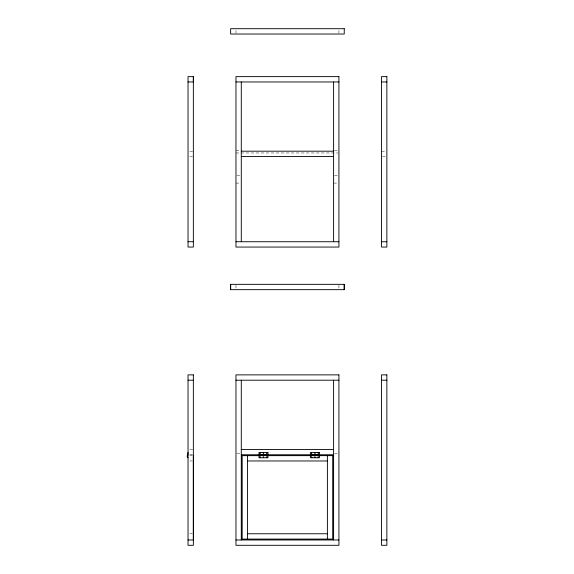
<?xml version="1.0" encoding="UTF-8"?>
<svg xmlns="http://www.w3.org/2000/svg" width="574" height="574" viewBox="0 0 574 574"><rect width="100%" height="100%" fill="white"/><g stroke="black" fill="none" stroke-linecap="round" stroke-linejoin="round"><path stroke-width="0.43" stroke-dasharray="2.87 2.15" d="M235.964 150.302L240.441 150.302M334.448 150.302L338.029 150.302M189.807 151.192L193.352 151.192M381.531 151.192L385.972 151.192M235.964 152.971L338.036 152.971M189.807 156.515L192.469 156.515M382.42 156.515L385.972 156.515M236.847 175.565L240.398 175.565M334.491 175.565L338.036 175.565M235.964 183.092L240.398 183.092M333.602 183.092L338.036 183.092M189.807 449.435L193.352 449.435M236.854 453.725L240.441 453.725M334.448 453.725L338.029 453.725M189.807 454.759L192.469 454.759M189.807 455.648L192.469 455.648M189.807 460.972L192.469 460.972M189.807 533.763L192.469 533.763M338.925 30.472L338.925 33.141M338.925 285.228L338.925 288.772M235.964 30.472L235.964 33.141M235.964 285.228L235.964 288.772"/><path stroke-width="0.86" d="M193.352 539.086L193.352 455.648M193.352 76.629L193.352 247.057L188.028 247.057L188.028 76.629L193.352 76.629L193.352 81.96L188.028 81.96M230.633 289.662L230.633 284.338L344.249 284.338L344.249 289.662L230.633 289.662L230.633 284.338M344.249 289.662L344.249 284.338M187.296 455.117L187.87 455.117M187.698 455.548C187.913 453.18 186.299 457.256 188.028 457.779M187.583 455.404L187.583 454.83M235.964 81.96L338.925 81.96M381.531 81.96L386.862 81.96M241.288 151.192L333.602 151.192M241.288 156.515L333.602 156.515M188.028 241.733L193.352 241.733M235.964 241.733L338.925 241.733M381.531 241.733L386.862 241.733M188.028 380.203L193.352 380.203M235.964 380.203L338.925 380.203M381.531 380.203L386.862 380.203M241.288 449.435L333.602 449.435M188.028 452.456L187.755 454.708M241.288 454.759L333.602 454.759M259.039 454.83L267.914 454.83M310.52 454.83L319.395 454.83M259.039 455.117L267.914 455.117M310.52 455.117L319.395 455.117M259.039 455.404L267.914 455.404M310.52 455.404L319.395 455.404M259.039 455.526L267.914 455.526M310.52 455.526L319.395 455.526M247.502 460.972L327.388 460.972M247.502 533.763L327.388 533.763M188.028 539.976L193.352 539.976M235.964 539.976L338.925 539.976M381.531 539.976L386.862 539.976M333.602 81.96L333.602 241.733M333.602 380.203L333.602 539.976M327.388 455.648L327.388 539.086M319.675 454.673L319.675 455.562M317.623 454.673L317.623 455.562M315.851 454.673L315.851 455.562M314.071 454.673L314.071 455.562M312.299 454.673L312.299 455.562M310.247 454.673L310.247 455.562M268.194 454.673L268.194 455.562M266.142 454.673L266.142 455.562M264.363 454.673L264.363 455.562M262.591 454.673L262.591 455.562M260.818 454.673L260.818 455.562M258.759 454.673L258.759 455.562M247.502 455.648L247.502 539.086M241.288 81.96L241.288 241.733M241.288 380.203L241.288 539.976M259.871 453.051L260.381 453.259L259.9 452.979M259.871 457.04L260.409 457.184L259.871 457.04M263.208 453.051L263.717 453.259L263.236 452.979M263.208 457.04L263.746 457.184L263.208 457.04M266.537 453.051L267.046 453.259L266.566 452.979M266.537 457.04L267.075 457.184L266.537 457.04M311.352 453.051L311.861 453.259L311.381 452.979M311.352 457.04L311.89 457.184L311.352 457.04M314.696 453.051L315.198 453.259L314.717 452.979M314.696 457.04L315.226 457.184L314.696 457.04M318.018 453.051L318.527 453.259L318.046 452.979M318.018 457.04L318.556 457.184L318.018 457.04M344.249 28.7L230.633 28.7L230.633 34.024L344.249 34.024L344.249 28.7M338.925 76.629L235.964 76.629L235.964 247.057L338.925 247.057L338.925 76.629M386.862 76.629L381.531 76.629L381.531 247.057L386.862 247.057L386.862 76.629M193.352 374.872L188.028 374.872L188.028 545.3L193.352 545.3L193.352 374.872M338.925 374.872L235.964 374.872L235.964 545.3L338.925 545.3L338.925 374.872M386.862 374.872L381.531 374.872L381.531 545.3L386.862 545.3L386.862 374.872M267.914 452.456L259.039 452.456L259.039 457.779L267.914 457.779L267.914 452.456M319.395 452.456L310.52 452.456L310.52 457.779L319.395 457.779L319.395 452.456M332.712 455.648L242.178 455.648L242.178 539.086L332.712 539.086L332.712 455.648"/></g></svg>
